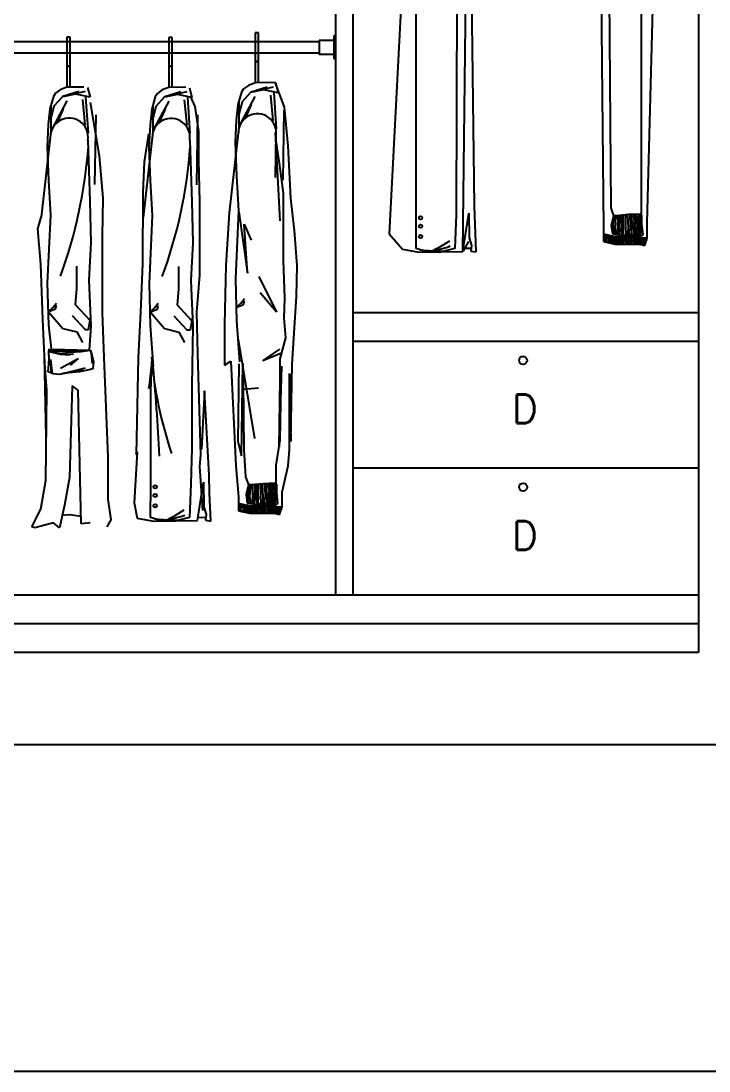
# Model space of a CAD drawing. Header units: millimetres. Extents: x 26866 to 57947, y 17126 to 36221.
# Drawn here: x 35151 to 36344, y 26083 to 27905 of the extents above; entities that cross this region are included whole.
import ezdxf

# ---------------------------------------------------------------- set-up
doc = ezdxf.new("R2010")
doc.units = ezdxf.units.MM
doc.layers.add('www.cad-blocks.net', color=7, linetype='Continuous')
doc.styles.add('ROMANS', font='romans.shx')

# ---------------------------------------------------------------- blocks, each defined once
blk = doc.blocks.new('cupboard009')
for p, q in [((10270.7, 4385.1), (10270.7, 1745.1)), ((9640.7, 3845.1), (9640.7, 1845.1)), ((9670.7, 3845.1), (9670.7, 1845.1)), ((9780.8, 2502.8), (9780.8, 3098.7)), ((9882.1, 2519.8), (9874.1, 3099.1)), ((9851.7, 2934.1), (9849.9, 2504.6)), ((9757.2, 2927.6), (9733.9, 2471.5)), ((9861.7, 2441.1), (9867.6, 2922.7)), ((10115.2, 2931.6), (10118.2, 2516.7)), ((10101.4, 2903.6), (10105.7, 2481.9)), ((10171.4, 2505.8), (10171.4, 2905)), ((10181.5, 2490.5), (10192.4, 2903.6)), ((9174.7, 2812.9), (9174.7, 2762.9)), ((9180.7, 2812.9), (9174.7, 2812.9)), ((9180.7, 2762.9), (9180.7, 2812.9)), ((9351.5, 2812.5), (9351.5, 2762.5)), ((9357.5, 2812.5), (9351.5, 2812.5)), ((9357.5, 2762.5), (9357.5, 2812.5)), ((9501.1, 2820.5), (9501.1, 2770.5)), ((9507.1, 2820.5), (9501.1, 2820.5)), ((9507.1, 2770.5), (9507.1, 2820.5)), ((9612.7, 2807.1), (9612.7, 2783.1)), ((9637.7, 2807.1), (9612.7, 2807.1)), ((9612.7, 2807.1), (9612.7, 2783.1)), ((9637.7, 2807.1), (9612.7, 2807.1)), ((9640.7, 2815.1), (9637.7, 2815.1)), ((9637.7, 2815.1), (9637.7, 2775.1)), ((9640.7, 2815.1), (9637.7, 2815.1)), ((9637.7, 2815.1), (9637.7, 2775.1)), ((9612.7, 2805.1), (7988.7, 2805.1)), ((9612.7, 2785.1), (7988.7, 2785.1)), ((9501.1, 2770.5), (9501.1, 2733.6)), ((9507.1, 2770.5), (9501.1, 2770.5)), ((9501.1, 2770.5), (9507.1, 2770.5)), ((9507.1, 2734.1), (9507.1, 2770.5)), ((9637.7, 2783.1), (9612.7, 2783.1)), ((9637.7, 2783.1), (9612.7, 2783.1)), ((9640.7, 2775.1), (9637.7, 2775.1)), ((9640.7, 2775.1), (9637.7, 2775.1)), ((9174.7, 2762.9), (9174.7, 2726)), ((9180.7, 2762.9), (9174.7, 2762.9)), ((9174.7, 2762.9), (9180.7, 2762.9)), ((9180.7, 2726.5), (9180.7, 2762.9)), ((9351.5, 2762.5), (9351.5, 2725.5)), ((9357.5, 2762.5), (9351.5, 2762.5)), ((9351.5, 2762.5), (9357.5, 2762.5)), ((9357.5, 2726), (9357.5, 2762.5)), ((9501.1, 2733.6), (9489.7, 2729.3)), ((9536.5, 2734.1), (9501.1, 2733.6)), ((9536.6, 2734.1), (9541.3, 2716.4)), ((9155.1, 2715.8), (9151.3, 2710)), ((9163.3, 2721.7), (9155.1, 2715.8)), ((9174.7, 2726), (9163.3, 2721.7)), ((9166.7, 2710), (9206.9, 2719)), ((9168, 2710.4), (9195.7, 2719)), ((9204.3, 2726.4), (9174.7, 2726)), ((9210.5, 2725.8), (9215, 2708.8)), ((9340.1, 2721.3), (9331.9, 2715.3)), ((9351.5, 2725.5), (9340.1, 2721.3)), ((9343.5, 2709.6), (9383.7, 2718.6)), ((9344.8, 2709.9), (9372.4, 2718.6)), ((9381.1, 2726), (9351.5, 2725.5)), ((9387.2, 2725.3), (9391.7, 2708.3)), ((9477.6, 2717.6), (9471.5, 2696)), ((9481.4, 2723.4), (9477.6, 2717.6)), ((9493.4, 2717.1), (9478.7, 2701)), ((9489.7, 2729.3), (9481.4, 2723.4)), ((9493.1, 2717.6), (9533.3, 2726.6)), ((9516, 2721.4), (9493.4, 2717.1)), ((9494.4, 2718), (9522, 2726.6)), ((9541.3, 2716.4), (9516, 2721.4)), ((9538.4, 2654), (9534.2, 2716.7)), ((9552.4, 2691.5), (9536.8, 2733.3)), ((9151.3, 2710), (9145.2, 2688.4)), ((9150.7, 2656.4), (9175.2, 2702.2)), ((9167, 2709.5), (9152.3, 2693.4)), ((9189.6, 2713.8), (9167, 2709.5)), ((9215, 2708.8), (9189.6, 2713.8)), ((9206.6, 2660.8), (9202.2, 2704.7)), ((9212.1, 2646.5), (9207.9, 2709.1)), ((9215.1, 2699.6), (9230.5, 2607.1)), ((9328, 2709.5), (9321.9, 2687.9)), ((9327.5, 2655.9), (9352, 2701.7)), ((9331.9, 2715.3), (9328, 2709.5)), ((9343.8, 2709), (9329.1, 2692.9)), ((9366.4, 2713.3), (9343.8, 2709)), ((9391.7, 2708.3), (9366.4, 2713.3)), ((9383.3, 2660.3), (9379, 2704.2)), ((9388.8, 2646), (9384.6, 2708.6)), ((9397.5, 2692.9), (9390.4, 2708.3)), ((9478.7, 2701), (9472.7, 2677.1)), ((9473.1, 2700), (9473.1, 2656.6)), ((9477.1, 2664), (9501.6, 2709.8)), ((9532.9, 2668.4), (9528.5, 2712.3)), ((9145.2, 2688.4), (9142.3, 2661.1)), ((9152.3, 2693.4), (9146.4, 2669.5)), ((9146.8, 2692.4), (9146.8, 2649)), ((9168.3, 2688.4), (9158.3, 2665.8)), ((9321.9, 2687.9), (9319, 2660.7)), ((9329.1, 2692.9), (9323.1, 2669)), ((9323.6, 2691.9), (9323.6, 2648.6)), ((9345.1, 2687.9), (9335, 2665.3)), ((9403.7, 2649.1), (9397.5, 2692.9)), ((9471.5, 2696), (9468.6, 2668.7)), ((9494.6, 2696), (9484.6, 2673.4)), ((9551.1, 2686), (9549.3, 2564.9)), ((9558.9, 2624.4), (9552.4, 2691.5)), ((9142.3, 2661.1), (9140.5, 2622.4)), ((9224.8, 2678.4), (9222.9, 2557.3)), ((9319, 2660.7), (9317.2, 2622)), ((9401.5, 2677.9), (9399.7, 2556.9)), ((9468.6, 2668.7), (9466.8, 2630)), ((9146.8, 2649), (9130, 2500.3)), ((9323.6, 2648.6), (9306.8, 2499.8)), ((9316.3, 2645.4), (9308.9, 2596.5)), ((9403.7, 2599.5), (9403.7, 2649.1)), ((9473.1, 2656.6), (9456.4, 2507.9)), ((9536.1, 2647.7), (9543.9, 2494.1)), ((9537.2, 2647.7), (9536.1, 2569.2)), ((9211.1, 2634.4), (9214.5, 2527.5)), ((9387.9, 2633.9), (9391.3, 2527)), ((9466.8, 2630), (9468.9, 2572)), ((9543.8, 2594), (9537.3, 2637.3)), ((9563.3, 2533.4), (9558.9, 2624.4)), ((9140.5, 2622.4), (9142.6, 2564.4)), ((9230.5, 2607.1), (9237.4, 2533.5)), ((9317.2, 2622), (9319.3, 2563.9)), ((9308.9, 2596.5), (9306.7, 2543.5)), ((9405.5, 2527), (9403.7, 2599.5)), ((9550.3, 2542.1), (9543.8, 2594)), ((9468.9, 2572), (9472.5, 2511.4)), ((9142.6, 2564.4), (9146.2, 2503.8)), ((9319.3, 2563.9), (9322.9, 2503.3)), ((9237.4, 2533.5), (9235.7, 2468.4)), ((9306.7, 2543.5), (9305.7, 2420.4)), ((9550.3, 2490.1), (9550.3, 2542.1)), ((9569.8, 2477.2), (9563.3, 2533.4)), ((9214.5, 2527.5), (9216.3, 2456.7)), ((9391.3, 2527), (9393.1, 2456.2)), ((9405.5, 2468.6), (9405.5, 2527)), ((9882.8, 2488.3), (9882.1, 2519.8)), ((10118.2, 2516.7), (10123.1, 2502.9)), ((9124.2, 2480.4), (9130, 2500.3)), ((9146.2, 2503.8), (9140.8, 2386.2)), ((9322.9, 2503.3), (9317.6, 2385.7)), ((9456.4, 2507.9), (9450.6, 2416.6)), ((9472.5, 2511.4), (9467.1, 2393.8)), ((9473.2, 2509.8), (9487.8, 2403.2)), ((9780.5, 2446.2), (9780.8, 2502.8)), ((9849.9, 2504.6), (9847.5, 2446.2)), ((9861.7, 2441.1), (9872.3, 2506.9)), ((9872.1, 2507.7), (9872.8, 2464.9)), ((10123.1, 2502.9), (10119.2, 2486.2)), ((10122.8, 2496.7), (10122.1, 2488.4)), ((10125.8, 2503.4), (10122.8, 2496.7)), ((10128, 2502.9), (10123.1, 2503.9)), ((10128, 2503.4), (10125.6, 2495.2)), ((10148.7, 2504.9), (10128, 2502.9)), ((10129.7, 2503.4), (10129.7, 2494.5)), ((10133.7, 2503), (10133.7, 2483.2)), ((10136.5, 2502.8), (10137.3, 2485.2)), ((10140, 2503.7), (10139.7, 2488)), ((10144.1, 2503.9), (10144.1, 2480.2)), ((10147.1, 2504.7), (10148.2, 2481.3)), ((10169.4, 2505.8), (10148.7, 2504.9)), ((10151.3, 2504.1), (10152.1, 2486.5)), ((10153.7, 2505.2), (10154.8, 2492.6)), ((10156.9, 2505.2), (10158.9, 2493.6)), ((10159.8, 2505.2), (10161.5, 2499.3)), ((10161.5, 2499.3), (10161.1, 2491.7)), ((10163.2, 2505.2), (10164.6, 2487.1)), ((10166.7, 2504.1), (10167.6, 2489.7)), ((10172.4, 2503.9), (10169.4, 2505.8)), ((10169.6, 2505.4), (10170, 2488.4)), ((10172.4, 2489.1), (10172.4, 2503.9)), ((9129.4, 2418.7), (9124.2, 2480.4)), ((9482.2, 2488.4), (9494.5, 2460.4)), ((9487.8, 2403.2), (9482.2, 2488.4)), ((9550.3, 2425.2), (9550.3, 2490.1)), ((9884.8, 2440.1), (9882.8, 2488.3)), ((10105.7, 2481.9), (10105.7, 2458.1)), ((10119.2, 2486.2), (10121.1, 2471.4)), ((10122.1, 2488.4), (10122.8, 2480.2)), ((10122.8, 2480.2), (10123.6, 2477.6)), ((10125.8, 2489.1), (10125.2, 2482.6)), ((10125.2, 2482.6), (10127.1, 2473.2)), ((10125.6, 2495.2), (10125.8, 2489.1)), ((10129.7, 2494.5), (10130, 2486.5)), ((10130, 2486.5), (10130, 2478.6)), ((10130, 2478.6), (10130, 2474.3)), ((10133.7, 2483.2), (10133.7, 2477.8)), ((10137.3, 2485.2), (10137.1, 2479.3)), ((10137.1, 2479.3), (10137.1, 2474.5)), ((10139.7, 2488), (10140, 2479.5)), ((10140, 2479.5), (10139.7, 2471.7)), ((10144.1, 2480.2), (10144.7, 2474.5)), ((10148.2, 2481.3), (10147.6, 2473.2)), ((10152.4, 2481.5), (10149.8, 2475.8)), ((10152.1, 2486.5), (10152.4, 2481.5)), ((10155, 2481.9), (10154.5, 2475.8)), ((10154.8, 2492.6), (10155, 2481.9)), ((10158.9, 2493.6), (10158, 2486.5)), ((10158, 2486.5), (10158.2, 2481.7)), ((10158.2, 2481.7), (10158.2, 2474.1)), ((10161.1, 2491.7), (10160.6, 2482.6)), ((10160.6, 2482.6), (10160.6, 2477.1)), ((10164.1, 2481.5), (10163.2, 2473.4)), ((10164.6, 2487.1), (10164.1, 2481.5)), ((10167.8, 2482.6), (10166.3, 2471.5)), ((10167.6, 2489.7), (10167.8, 2482.6)), ((10170.2, 2483.9), (10169.8, 2474.7)), ((10170, 2488.4), (10170.2, 2483.9)), ((10174.3, 2470.4), (10172.4, 2489.1)), ((10181.5, 2464.6), (10181.5, 2490.5)), ((9235.7, 2468.4), (9235.7, 2334.8)), ((9405.5, 2399.6), (9405.5, 2468.6)), ((9574.1, 2416.6), (9569.8, 2477.2)), ((9733.9, 2471.5), (9757.2, 2445)), ((9872.8, 2464.9), (9876.8, 2451.5)), ((10105.4, 2471.4), (10123.1, 2467.4)), ((10106.8, 2470.8), (10107.1, 2462.2)), ((10107.1, 2462.2), (10107.1, 2458.8)), ((10110.1, 2467.1), (10110.1, 2469.8)), ((10110.9, 2463.8), (10110.1, 2467.1)), ((10110.1, 2457.2), (10110.3, 2461.1)), ((10110.3, 2461.1), (10110.9, 2463.8)), ((10111.4, 2470), (10111.8, 2466.6)), ((10111.8, 2466.6), (10111.5, 2463.7)), ((10113.3, 2469.4), (10113.7, 2463.8)), ((10113.7, 2463.8), (10113.8, 2460.9)), ((10113.8, 2460.9), (10113.9, 2459)), ((10115.2, 2468.8), (10114.7, 2463.3)), ((10114.7, 2463.3), (10114.7, 2461.3)), ((10114.7, 2461.3), (10115, 2457.8)), ((10116.6, 2461.4), (10116, 2458.6)), ((10116.6, 2469.6), (10116.9, 2465.7)), ((10116.9, 2465.7), (10116.6, 2461.4)), ((10118.4, 2462.5), (10117.8, 2459.7)), ((10118.4, 2468.2), (10118.5, 2465.7)), ((10119.9, 2468.4), (10120.2, 2458.8)), ((10121.1, 2471.4), (10135.9, 2469.4)), ((10121.3, 2468.1), (10121.2, 2464.3)), ((10121.2, 2464.3), (10122, 2459.4)), ((10122.3, 2467.5), (10123.5, 2459.9)), ((10123.1, 2467.4), (10136.9, 2466.5)), ((10123.6, 2477.6), (10123.4, 2470.8)), ((10124, 2467.5), (10124.9, 2462.8)), ((10124.9, 2462.8), (10124.6, 2458)), ((10125.9, 2461.6), (10125.8, 2457.7)), ((10127.1, 2473.2), (10126.5, 2469.3)), ((10126.9, 2467.1), (10127.2, 2459.7)), ((10128.3, 2467), (10129.1, 2463.4)), ((10129.1, 2463.4), (10128.8, 2458.8)), ((10129.7, 2466.6), (10130.1, 2465.6)), ((10130, 2474.3), (10130.6, 2469.7)), ((10130.1, 2465.6), (10130.7, 2461.1)), ((10130.7, 2461.1), (10130.1, 2458)), ((10131.5, 2466.7), (10132.1, 2463.3)), ((10132.1, 2460.2), (10132, 2457.7)), ((10132.1, 2463.3), (10132.1, 2460.2)), ((10133.7, 2477.8), (10132.6, 2470.8)), ((10132.6, 2470.8), (10133.2, 2470)), ((10133.4, 2467), (10133.4, 2464.6)), ((10133.4, 2464.6), (10134, 2459.4)), ((10134.9, 2466.6), (10135.3, 2462.3)), ((10135.3, 2462.3), (10135, 2459.4)), ((10135.9, 2469.4), (10155.6, 2468.4)), ((10136.3, 2466.5), (10136.7, 2464.2)), ((10136.7, 2464.2), (10136.7, 2461.6)), ((10136.7, 2461.6), (10137.2, 2457.5)), ((10137.1, 2474.5), (10136.9, 2471.3)), ((10136.9, 2471.3), (10138, 2470.8)), ((10136.9, 2466.5), (10154.6, 2465.5)), ((10137.3, 2466.3), (10138.6, 2463.3)), ((10138.6, 2463.3), (10138.7, 2459.1)), ((10139.7, 2471.7), (10141, 2469.1)), ((10140, 2466.2), (10140.3, 2464.1)), ((10140.3, 2464.1), (10140.9, 2460)), ((10142.3, 2466.1), (10142.2, 2464.2)), ((10142.2, 2464.2), (10142.4, 2461.8)), ((10142.4, 2461.8), (10142.4, 2459)), ((10144.3, 2470.8), (10143.9, 2467.8)), ((10143.9, 2465.7), (10144.2, 2462.9)), ((10144.2, 2462.9), (10144.8, 2460)), ((10144.7, 2474.5), (10144.3, 2470.8)), ((10145.9, 2465.7), (10146.2, 2463.5)), ((10146.5, 2460.9), (10146, 2458)), ((10146.2, 2463.5), (10146.5, 2460.9)), ((10147.6, 2473.2), (10147.4, 2469.3)), ((10147.9, 2461.6), (10147.5, 2459.1)), ((10147.6, 2465.5), (10147.9, 2461.6)), ((10149.2, 2465.5), (10149.9, 2463.2)), ((10149.8, 2475.8), (10150.8, 2471)), ((10150.8, 2471), (10150.8, 2469.1)), ((10151.1, 2465.6), (10151.6, 2462)), ((10151.6, 2462), (10151.2, 2458.1)), ((10152.7, 2466.1), (10152.9, 2463.9)), ((10152.9, 2463.9), (10153.6, 2459.9)), ((10154.5, 2469.1), (10154.3, 2468)), ((10154.5, 2475.8), (10154.5, 2469.1)), ((10154.6, 2465.5), (10167.4, 2465.5)), ((10155, 2466), (10154.8, 2464.1)), ((10155.1, 2461.7), (10155.1, 2458.9)), ((10155.6, 2468.4), (10169.4, 2467.4)), ((10156.6, 2465.6), (10156.9, 2462.8)), ((10156.9, 2462.8), (10157.5, 2459.9)), ((10157.6, 2469.3), (10157.4, 2468.4)), ((10158.2, 2474.1), (10157.6, 2469.3)), ((10158.5, 2465.6), (10158.9, 2463.4)), ((10159.1, 2460.8), (10158.6, 2457.8)), ((10158.9, 2463.4), (10159.1, 2460.8)), ((10160.5, 2461.5), (10160.2, 2459)), ((10160.3, 2465.3), (10160.5, 2461.5)), ((10160.6, 2472.1), (10160.4, 2468.9)), ((10160.6, 2477.1), (10160.6, 2472.1)), ((10162.6, 2463.1), (10162.3, 2459.9)), ((10163, 2468.6), (10162.8, 2467.6)), ((10163.2, 2473.4), (10163, 2468.6)), ((10163.7, 2465.5), (10164.2, 2461.9)), ((10164.2, 2461.9), (10163.8, 2458)), ((10165.1, 2465.9), (10165.3, 2463.7)), ((10166.3, 2471.5), (10166.5, 2469.5)), ((10166.5, 2469.5), (10166.7, 2468)), ((10167.4, 2465.8), (10167.3, 2463.8)), ((10167.3, 2463.8), (10167.5, 2461.4)), ((10167.4, 2465.5), (10181.2, 2464.7)), ((10167.5, 2461.4), (10167.5, 2458.6)), ((10169, 2465.4), (10169.3, 2462.6)), ((10169.8, 2474.7), (10169.3, 2468.2)), ((10169.3, 2468.2), (10169.8, 2468.4)), ((10169.3, 2462.6), (10169.9, 2459.7)), ((10169.4, 2467.4), (10174.3, 2470.4)), ((10170.9, 2465.4), (10171.3, 2463.2)), ((10171.6, 2460.5), (10171.1, 2457.6)), ((10171.3, 2463.2), (10171.6, 2460.5)), ((10173, 2461.3), (10172.6, 2458.8)), ((10172.7, 2465.1), (10173, 2461.3)), ((10174.2, 2465.1), (10175, 2462.8)), ((10175, 2462.8), (10174.8, 2459.7)), ((10176.7, 2461.7), (10176.3, 2457.8)), ((10177.2, 2451.6), (10181.5, 2464.6)), ((10178.4, 2461.4), (10178, 2458.9)), ((10178.1, 2465.2), (10178.4, 2461.4)), ((10179.6, 2465.2), (10180.4, 2462.9)), ((10180.4, 2462.9), (10180.1, 2459.8)), ((9216.3, 2456.7), (9212.8, 2391.2)), ((9393.1, 2456.2), (9389.5, 2390.7)), ((9757.2, 2445), (9785.5, 2439.7)), ((9791.5, 2442.6), (9780.5, 2446.2)), ((9786.9, 2443.7), (9808.4, 2442.1)), ((9826.9, 2440.9), (9791.5, 2442.6)), ((9808.4, 2442.1), (9814.8, 2445.8)), ((9810.5, 2442.1), (9835.2, 2448.5)), ((9814.8, 2445.8), (9822.8, 2449.6)), ((9822.8, 2449.6), (9838.9, 2459.7)), ((9847.5, 2446.2), (9826.9, 2440.9)), ((9835.2, 2448.5), (9839.5, 2450.6)), ((9871.2, 2458.6), (9861.7, 2441.1)), ((9862.7, 2446.5), (9876.8, 2446.7)), ((9876.8, 2451.5), (9875.4, 2441.4)), ((10105.7, 2458.1), (10125.2, 2453.8)), ((10107.1, 2458.8), (10107.2, 2457.8)), ((10112.2, 2459.4), (10111.7, 2456.8)), ((10113.9, 2459), (10114.1, 2456.2)), ((10114.1, 2456.2), (10114.1, 2455.5)), ((10115, 2457.8), (10114.7, 2456.3)), ((10116, 2458.6), (10117.1, 2455.8)), ((10117.8, 2459.7), (10118.1, 2457.8)), ((10118.1, 2457.8), (10118.3, 2455.2)), ((10120.2, 2458.8), (10120.3, 2455.3)), ((10120.3, 2455.3), (10120.3, 2454.8)), ((10122, 2459.4), (10122.1, 2456.6)), ((10122.1, 2456.6), (10122.2, 2454.5)), ((10123.5, 2459.9), (10123.7, 2456.6)), ((10123.7, 2456.6), (10123.6, 2454.8)), ((10124.6, 2458), (10125, 2453.4)), ((10125.2, 2453.8), (10151.2, 2453.8)), ((10125.8, 2457.7), (10126, 2453.9)), ((10127.2, 2459.7), (10127.3, 2454.7)), ((10127.3, 2454.7), (10127.3, 2452.6)), ((10128.8, 2458.8), (10128.8, 2455.7)), ((10128.8, 2455.7), (10128.8, 2453.6)), ((10130.1, 2458), (10130.5, 2453.9)), ((10130.5, 2453.9), (10130.5, 2453.5)), ((10132, 2457.7), (10132.1, 2454.7)), ((10132.1, 2454.7), (10132.4, 2453.5)), ((10133.8, 2457.2), (10133.5, 2454.3)), ((10133.5, 2454.3), (10134.3, 2453.9)), ((10134, 2459.4), (10133.8, 2457.2)), ((10135, 2459.4), (10135.2, 2457.2)), ((10135.2, 2457.2), (10135.3, 2454.8)), ((10135.3, 2454.8), (10135.8, 2453.5)), ((10137.2, 2457.5), (10137.3, 2455.2)), ((10137.3, 2455.2), (10137.3, 2453.3)), ((10138.7, 2459.1), (10139.2, 2456.6)), ((10139.2, 2456.6), (10139.2, 2453.8)), ((10140.9, 2460), (10140.3, 2456.6)), ((10140.3, 2456.6), (10140.5, 2453.4)), ((10142.4, 2459), (10141.8, 2457.5)), ((10141.9, 2454.5), (10141.8, 2453.5)), ((10144.5, 2454.9), (10143.9, 2453.8)), ((10144.8, 2460), (10144.3, 2456.7)), ((10144.3, 2456.7), (10144.5, 2454.9)), ((10146, 2458), (10146.4, 2454.5)), ((10146.4, 2454.5), (10146.6, 2453.6)), ((10147.5, 2459.1), (10147.9, 2456.4)), ((10147.9, 2456.4), (10148.3, 2453.5)), ((10149.7, 2460), (10149.2, 2457.7)), ((10149.2, 2457.7), (10149.4, 2454.2)), ((10149.4, 2454.2), (10149.5, 2453.5)), ((10151.2, 2458.1), (10150.8, 2454.8)), ((10150.8, 2454.8), (10151.7, 2453.4)), ((10151.2, 2453.8), (10168.5, 2453.8)), ((10153.6, 2459.9), (10152.9, 2456.5)), ((10152.9, 2456.5), (10153.2, 2453.3)), ((10155.1, 2458.9), (10154.4, 2457.3)), ((10154.6, 2454.4), (10154.4, 2453.4)), ((10157.1, 2454.8), (10156.6, 2453.7)), ((10157.5, 2459.9), (10157, 2456.6)), ((10157, 2456.6), (10157.1, 2454.8)), ((10158.6, 2457.8), (10159, 2454.4)), ((10159, 2454.4), (10159.3, 2453.5)), ((10160.2, 2459), (10160.5, 2456.3)), ((10160.5, 2456.3), (10160.9, 2453.4)), ((10162.3, 2459.9), (10161.8, 2457.6)), ((10161.8, 2457.6), (10162.1, 2454)), ((10162.1, 2454), (10162.2, 2453.4)), ((10163.8, 2458), (10163.5, 2454.7)), ((10163.5, 2454.7), (10164.4, 2453.3)), ((10166, 2459.7), (10165.3, 2456.2)), ((10165.3, 2456.2), (10165.6, 2453.1)), ((10167.5, 2458.6), (10166.9, 2457.1)), ((10166.9, 2457.1), (10167, 2454.2)), ((10167, 2454.2), (10166.9, 2453.2)), ((10168.5, 2453.8), (10177.2, 2451.6)), ((10169.5, 2454.6), (10169, 2453.4)), ((10169.9, 2459.7), (10169.4, 2456.4)), ((10169.4, 2456.4), (10169.5, 2454.6)), ((10171.1, 2457.6), (10171.5, 2454.2)), ((10171.5, 2454.2), (10171.7, 2453.3)), ((10173, 2456.1), (10173.4, 2452.5)), ((10174.8, 2459.7), (10174.2, 2457.4)), ((10174.2, 2457.4), (10174.5, 2453.8)), ((10174.5, 2453.8), (10174.8, 2452.2)), ((10176.3, 2457.8), (10175.9, 2454.4)), ((10175.9, 2454.4), (10177.8, 2451.4)), ((10178, 2458.9), (10178.4, 2456.2)), ((10178.4, 2456.2), (10178.5, 2455.4)), ((9552.7, 2359.3), (9550.3, 2425.2)), ((9785.5, 2439.7), (9861.7, 2441.1)), ((9875.4, 2441.4), (9884.8, 2440.1)), ((9132.8, 2322.8), (9129.4, 2418.7)), ((9191.9, 2376.8), (9191.9, 2415.5)), ((9305.7, 2420.4), (9302.5, 2335.5)), ((9368.7, 2376.3), (9368.7, 2415)), ((9450.6, 2416.6), (9448.4, 2314.8)), ((9572.9, 2362.7), (9574.1, 2416.6)), ((9212.8, 2391.2), (9216.3, 2311.6)), ((9389.5, 2390.7), (9393.1, 2311.1)), ((9400.2, 2335.9), (9405.5, 2399.6)), ((9467.1, 2393.8), (9468.9, 2320.7)), ((9508, 2397.5), (9538.4, 2335.8)), ((9140.8, 2386.2), (9142.6, 2313.1)), ((9189.9, 2348.3), (9191.9, 2376.8)), ((9317.6, 2385.7), (9319.3, 2312.7)), ((9366.6, 2347.9), (9368.7, 2376.3)), ((9538.4, 2335.8), (9510.3, 2369.4)), ((9150.2, 2343.6), (9156.5, 2351.5)), ((9327, 2343.2), (9333.3, 2351)), ((9469.5, 2345), (9476.6, 2351.2)), ((9476.6, 2351.2), (9482.9, 2359.1)), ((9481.3, 2348.9), (9482.9, 2355.1)), ((9551.7, 2325.8), (9552.7, 2359.3)), ((9565.4, 2245.6), (9572.9, 2362.7)), ((9143.1, 2336.1), (9167.5, 2307.6)), ((9143.2, 2337.4), (9150.2, 2343.6)), ((9143.2, 2336.6), (9154.9, 2341.3)), ((9154.9, 2341.3), (9156.5, 2347.6)), ((9214.3, 2321.9), (9189.9, 2348.3)), ((9235.7, 2334.8), (9239.1, 2256.9)), ((9302.5, 2335.5), (9298.6, 2256.8)), ((9319.8, 2335.6), (9344.2, 2307.2)), ((9319.9, 2336.9), (9327, 2343.2)), ((9319.9, 2336.1), (9331.7, 2340.8)), ((9331.7, 2340.8), (9333.3, 2347.1)), ((9391.1, 2321.4), (9366.6, 2347.9)), ((9401.9, 2263.3), (9400.2, 2335.9)), ((9469.5, 2344.2), (9481.3, 2348.9)), ((9670.7, 2335.1), (10270.7, 2335.1)), ((9136.2, 2259.5), (9132.8, 2322.8)), ((9183.8, 2330), (9206.2, 2305.6)), ((9212.3, 2305.6), (9216.3, 2328)), ((9360.5, 2329.5), (9382.9, 2305.1)), ((9389, 2305.1), (9393.1, 2327.5)), ((9448.4, 2314.8), (9448.4, 2243.4)), ((9468.9, 2320.7), (9474.3, 2249.5)), ((9554.7, 2291.4), (9551.7, 2325.8)), ((9142.6, 2313.1), (9147.7, 2271.9)), ((9167.5, 2307.6), (9191.9, 2301.5)), ((9191.9, 2301.5), (9202.1, 2283.2)), ((9206.2, 2305.6), (9212.3, 2305.6)), ((9216.3, 2311.6), (9213.2, 2269.9)), ((9319.3, 2312.7), (9324.7, 2241.4)), ((9344.2, 2307.2), (9368.7, 2301.1)), ((9368.7, 2301.1), (9378.8, 2282.8)), ((9382.9, 2305.1), (9389, 2305.1)), ((9393.1, 2311.1), (9391.3, 2208.5)), ((9472.1, 2288.2), (9500.2, 2116.5)), ((9544.8, 2254.9), (9554.7, 2291.4)), ((9670.7, 2285.1), (10270.7, 2285.1)), ((9143.2, 2265.4), (9144.1, 2271.9)), ((9143.2, 2270), (9178.4, 2266.3)), ((9144.1, 2256.1), (9143.2, 2265.4)), ((9143.7, 2267.7), (9162.6, 2264)), ((9143.8, 2267.2), (9163.1, 2262.5)), ((9144.7, 2270.8), (9178.1, 2268.9)), ((9150.9, 2271.3), (9212, 2270)), ((9162.6, 2264), (9186, 2262.9)), ((9163.1, 2262.5), (9180.5, 2261.6)), ((9178.1, 2268.9), (9210.7, 2269.2)), ((9178.4, 2266.3), (9199.7, 2267.2)), ((9199.7, 2267.2), (9215.4, 2270)), ((9215.4, 2270), (9218.2, 2261.7)), ((9216.5, 2269), (9218.9, 2246.7)), ((9218.2, 2261.7), (9221, 2249.7)), ((9407.2, 2088), (9401.9, 2263.3)), ((9514.8, 2251.2), (9544, 2271.4)), ((9547.3, 2264.6), (9514.8, 2251.2)), ((9138.8, 2119.5), (9136.2, 2259.5)), ((9136.2, 2253.5), (9138.8, 2119.5)), ((9139.7, 2200.4), (9136.2, 2253.5)), ((9142.2, 2232.1), (9143.2, 2246)), ((9143.2, 2246), (9144.1, 2256.1)), ((9146.3, 2253.8), (9149, 2228.2)), ((9148, 2230.3), (9146.3, 2253.8)), ((9163.5, 2238.4), (9194.3, 2255.1)), ((9194.3, 2255.1), (9180.2, 2243.6)), ((9221, 2249.7), (9220, 2237.6)), ((9239.1, 2256.9), (9245.9, 2084.8)), ((9298.6, 2256.8), (9295, 2088.6)), ((9322.2, 2250), (9316.9, 2203.2)), ((9320.5, 2198.7), (9322.2, 2250)), ((9448.4, 2243.4), (9459.3, 2250.9)), ((9459.3, 2250.9), (9467.9, 2069)), ((9472.9, 2246.1), (9471.4, 2111.2)), ((9477.8, 2086.4), (9479.8, 2246.8)), ((9479.8, 2246.8), (9480.8, 2216.2)), ((9546.8, 2241.8), (9542.9, 2101.1)), ((9544.8, 2219.5), (9544.8, 2254.9)), ((9544.8, 2113.7), (9546.8, 2241.8)), ((9563.3, 2111.3), (9565.4, 2245.6)), ((9151.5, 2228.4), (9142.2, 2232.1)), ((9160.8, 2227.4), (9151.5, 2228.4)), ((9178.4, 2230.2), (9160.8, 2227.4)), ((9162.9, 2228.3), (9207.1, 2239.2)), ((9167.6, 2229.8), (9203.1, 2235.6)), ((9196.9, 2232.1), (9178.4, 2230.2)), ((9213.6, 2235.8), (9196.9, 2232.1)), ((9220, 2237.6), (9213.6, 2235.8)), ((9316.9, 2203.2), (9324.7, 2241.4)), ((9561.1, 2229.2), (9563.3, 2111.3)), ((9561.1, 2097.1), (9561.1, 2229.2)), ((9184.2, 2208.1), (9179.1, 2048.8)), ((9194.5, 2200.4), (9184.2, 2208.1)), ((9391.3, 2208.5), (9391.3, 2099.5)), ((9480.8, 2216.2), (9481.8, 2096.9)), ((9542.9, 2101.1), (9544.8, 2219.5)), ((9138, 2043.7), (9139.7, 2200.4)), ((9199.7, 1968.3), (9194.5, 2200.4)), ((9320.5, 2035.8), (9320.5, 2198.7)), ((9413.7, 2199.1), (9408.3, 2097.8)), ((9421.8, 2052.8), (9413.7, 2199.1)), ((9481.1, 2201.8), (9506.9, 2204.6)), ((9391.3, 2099.5), (9389.5, 2037.6)), ((9471.4, 2111.2), (9477.8, 2086.4)), ((9481.8, 2096.9), (9484.7, 2049.7)), ((9537.9, 2070.3), (9544.8, 2113.7)), ((9558.9, 2069), (9561.1, 2097.1)), ((9245.9, 2084.8), (9245.9, 2011.1)), ((9296.8, 2093), (9291.5, 2004.5)), ((9295, 2088.6), (9296.8, 2093)), ((9405.5, 2067.7), (9407.2, 2088)), ((9410.8, 1991.6), (9405.5, 2067.7)), ((9467.9, 2069), (9472.3, 2014.9)), ((9537.9, 2038.8), (9537.9, 2070.3)), ((9548.1, 2023.5), (9558.9, 2069)), ((10270.7, 2065.1), (9670.7, 2065.1)), ((9129.4, 1994), (9138, 2043.7)), ((9179.1, 2048.8), (9170.5, 2000.8)), ((9422.4, 2021.3), (9421.8, 2052.8)), ((9484.7, 2049.7), (9489.7, 2035.9)), ((9320.1, 1979.2), (9320.5, 2035.8)), ((9389.5, 2037.6), (9387.2, 1979.2)), ((9401.3, 1974.1), (9411.9, 2039.9)), ((9411.7, 2040.7), (9412.4, 1997.8)), ((9489.7, 2035.9), (9485.7, 2019.1)), ((9489.3, 2029.7), (9488.7, 2021.4)), ((9492.4, 2036.4), (9489.3, 2029.7)), ((9494.6, 2035.9), (9489.7, 2036.9)), ((9494.6, 2036.4), (9492.2, 2028.2)), ((9492.2, 2028.2), (9492.4, 2022.1)), ((9515.3, 2037.8), (9494.6, 2035.9)), ((9496.3, 2036.4), (9496.3, 2027.5)), ((9496.3, 2027.5), (9496.5, 2019.5)), ((9500.2, 2036), (9500.2, 2016.2)), ((9503, 2035.8), (9503.9, 2018.2)), ((9506.5, 2036.6), (9506.3, 2021)), ((9510.7, 2036.9), (9510.7, 2013.2)), ((9513.7, 2037.7), (9514.8, 2014.2)), ((9536, 2038.8), (9515.3, 2037.8)), ((9517.8, 2037.1), (9518.7, 2019.5)), ((9520.2, 2038.2), (9521.3, 2025.5)), ((9521.3, 2025.5), (9521.5, 2014.9)), ((9523.5, 2038.2), (9525.5, 2026.6)), ((9525.5, 2026.6), (9524.6, 2019.5)), ((9526.3, 2038.2), (9528.1, 2032.3)), ((9527.6, 2024.7), (9527.2, 2015.5)), ((9528.1, 2032.3), (9527.6, 2024.7)), ((9529.8, 2038.2), (9531.1, 2020.1)), ((9533.3, 2037.1), (9534.2, 2022.7)), ((9538.9, 2036.9), (9536, 2038.8)), ((9536.1, 2038.4), (9536.6, 2021.4)), ((9538.9, 2022.1), (9538.9, 2036.9)), ((9548.1, 1997.6), (9548.1, 2023.5)), ((9245.9, 2011.1), (9251.1, 1975.2)), ((9424.4, 1973.1), (9422.4, 2021.3)), ((9472.3, 2014.9), (9472.3, 1991.1)), ((9485.7, 2019.1), (9487.7, 2004.4)), ((9488.7, 2021.4), (9489.3, 2013.2)), ((9489.3, 2013.2), (9490.2, 2010.5)), ((9490.2, 2010.5), (9490, 2003.8)), ((9492.4, 2022.1), (9491.7, 2015.5)), ((9491.7, 2015.5), (9493.7, 2006.2)), ((9493.7, 2006.2), (9493, 2002.3)), ((9496.5, 2019.5), (9496.5, 2011.6)), ((9496.5, 2011.6), (9496.5, 2007.3)), ((9496.5, 2007.3), (9497.2, 2002.7)), ((9500.2, 2010.8), (9499.1, 2003.8)), ((9500.2, 2016.2), (9500.2, 2010.8)), ((9503.7, 2007.5), (9503.5, 2004.2)), ((9503.9, 2018.2), (9503.7, 2012.3)), ((9503.7, 2012.3), (9503.7, 2007.5)), ((9506.3, 2021), (9506.5, 2012.5)), ((9506.5, 2012.5), (9506.3, 2004.7)), ((9506.3, 2004.7), (9507.6, 2002.1)), ((9510.7, 2013.2), (9511.3, 2007.5)), ((9511.3, 2007.5), (9510.9, 2003.8)), ((9514.1, 2006.2), (9513.9, 2002.3)), ((9514.8, 2014.2), (9514.1, 2006.2)), ((9518.9, 2014.5), (9516.3, 2008.8)), ((9516.3, 2008.8), (9517.4, 2004)), ((9518.7, 2019.5), (9518.9, 2014.5)), ((9521.5, 2014.9), (9521.1, 2008.8)), ((9521.1, 2008.8), (9521.1, 2002.1)), ((9524.8, 2007.1), (9524.1, 2002.3)), ((9524.6, 2019.5), (9524.8, 2014.7)), ((9524.8, 2014.7), (9524.8, 2007.1)), ((9527.2, 2005.1), (9527, 2001.9)), ((9527.2, 2015.5), (9527.2, 2010.1)), ((9527.2, 2010.1), (9527.2, 2005.1)), ((9529.8, 2006.4), (9529.6, 2001.6)), ((9530.7, 2014.5), (9529.8, 2006.4)), ((9531.1, 2020.1), (9530.7, 2014.5)), ((9534.4, 2015.5), (9532.9, 2004.5)), ((9534.2, 2022.7), (9534.4, 2015.5)), ((9536.3, 2007.7), (9535.9, 2001.2)), ((9536.8, 2016.9), (9536.3, 2007.7)), ((9536.6, 2021.4), (9536.8, 2016.9)), ((9540.9, 2003.4), (9538.9, 2022.1)), ((9114, 1963.2), (9129.4, 1994)), ((9170.5, 2000.8), (9162, 1961.5)), ((9291.5, 2004.5), (9296.8, 1978)), ((9362.5, 1982.5), (9378.5, 1992.7)), ((9412.4, 1997.8), (9416.4, 1984.4)), ((9471.9, 2004.4), (9489.7, 2000.4)), ((9472.3, 1991.1), (9491.8, 1986.7)), ((9473.4, 2003.8), (9473.6, 1995.1)), ((9473.6, 1995.1), (9473.6, 1991.8)), ((9473.6, 1991.8), (9473.8, 1990.8)), ((9476.7, 2000.1), (9476.7, 2002.8)), ((9477.5, 1996.8), (9476.7, 2000.1)), ((9476.7, 1990.2), (9476.8, 1994.1)), ((9476.8, 1994.1), (9477.5, 1996.8)), ((9478, 2003), (9478.3, 1999.6)), ((9478.3, 1999.6), (9478.1, 1996.7)), ((9478.7, 1992.3), (9478.2, 1989.8)), ((9479.9, 2002.4), (9480.3, 1996.8)), ((9480.3, 1996.8), (9480.4, 1993.9)), ((9480.4, 1993.9), (9480.5, 1992)), ((9480.5, 1992), (9480.6, 1989.2)), ((9480.6, 1989.2), (9480.6, 1988.5)), ((9481.8, 2001.7), (9481.3, 1996.3)), ((9481.3, 1996.3), (9481.3, 1994.3)), ((9481.3, 1994.3), (9481.5, 1990.8)), ((9481.5, 1990.8), (9481.3, 1989.3)), ((9483.2, 1994.4), (9482.5, 1991.6)), ((9482.5, 1991.6), (9483.7, 1988.8)), ((9483.2, 2002.6), (9483.4, 1998.7)), ((9483.4, 1998.7), (9483.2, 1994.4)), ((9485, 1995.5), (9484.3, 1992.7)), ((9484.3, 1992.7), (9484.7, 1990.8)), ((9484.7, 1990.8), (9484.8, 1988.2)), ((9485, 2001.2), (9485.1, 1998.7)), ((9486.5, 2001.4), (9486.7, 1991.8)), ((9486.7, 1991.8), (9486.9, 1988.3)), ((9486.9, 1988.3), (9486.9, 1987.8)), ((9487.7, 2004.4), (9502.5, 2002.4)), ((9487.9, 2001.1), (9487.8, 1997.3)), ((9487.8, 1997.3), (9488.5, 1992.3)), ((9488.5, 1992.3), (9488.6, 1989.6)), ((9488.6, 1989.6), (9488.8, 1987.5)), ((9488.9, 2000.5), (9490, 1992.9)), ((9489.7, 2000.4), (9503.5, 1999.4)), ((9490, 1992.9), (9490.3, 1989.6)), ((9490.3, 1989.6), (9490.2, 1987.8)), ((9490.5, 2000.5), (9491.4, 1995.8)), ((9491.4, 1995.8), (9491.2, 1990.9)), ((9491.2, 1990.9), (9491.6, 1986.4)), ((9491.8, 1986.7), (9517.8, 1986.7)), ((9492.5, 1994.6), (9492.3, 1990.7)), ((9492.3, 1990.7), (9492.6, 1986.9)), ((9493.5, 2000.1), (9493.7, 1992.7)), ((9493.7, 1992.7), (9493.9, 1987.6)), ((9493.9, 1987.6), (9493.9, 1985.6)), ((9494.9, 2000), (9495.6, 1996.4)), ((9495.6, 1996.4), (9495.4, 1991.8)), ((9495.4, 1991.8), (9495.4, 1988.7)), ((9495.4, 1988.7), (9495.4, 1986.6)), ((9496.3, 1999.6), (9496.7, 1998.6)), ((9496.7, 1998.6), (9497.3, 1994.1)), ((9497.3, 1994.1), (9496.7, 1990.9)), ((9496.7, 1990.9), (9497, 1986.9)), ((9497, 1986.9), (9497, 1986.5)), ((9498.1, 1999.7), (9498.7, 1996.3)), ((9498.7, 1993.2), (9498.6, 1990.7)), ((9498.6, 1990.7), (9498.7, 1987.6)), ((9498.7, 1996.3), (9498.7, 1993.2)), ((9498.7, 1987.6), (9498.9, 1986.5)), ((9499.1, 2003.8), (9499.8, 2002.9)), ((9500, 2000), (9500, 1997.6)), ((9500, 1997.6), (9500.6, 1992.3)), ((9500.3, 1990.2), (9500.1, 1987.3)), ((9500.1, 1987.3), (9500.8, 1986.9)), ((9500.6, 1992.3), (9500.3, 1990.2)), ((9501.5, 1999.6), (9501.9, 1995.3)), ((9501.9, 1995.3), (9501.6, 1992.3)), ((9501.6, 1992.3), (9501.7, 1990.2)), ((9501.7, 1990.2), (9501.9, 1987.8)), ((9501.9, 1987.8), (9502.4, 1986.5)), ((9502.5, 2002.4), (9522.2, 2001.4)), ((9502.9, 1999.5), (9503.3, 1997.2)), ((9503.3, 1997.2), (9503.3, 1994.6)), ((9503.3, 1994.6), (9503.8, 1990.4)), ((9503.5, 2004.2), (9504.6, 2003.8)), ((9503.5, 1999.4), (9521.2, 1998.5)), ((9503.8, 1990.4), (9503.9, 1988.2)), ((9503.9, 1999.3), (9505.2, 1996.3)), ((9503.9, 1988.2), (9503.9, 1986.2)), ((9505.2, 1996.3), (9505.3, 1992.1)), ((9505.3, 1992.1), (9505.8, 1989.6)), ((9505.8, 1989.6), (9505.8, 1986.8)), ((9506.6, 1999.2), (9506.8, 1997)), ((9506.8, 1997), (9507.5, 1993)), ((9507.5, 1993), (9506.8, 1989.6)), ((9506.8, 1989.6), (9507.1, 1986.4)), ((9509, 1992), (9508.3, 1990.4)), ((9508.5, 1987.5), (9508.3, 1986.5)), ((9508.9, 1999.1), (9508.7, 1997.2)), ((9508.7, 1997.2), (9509, 1994.8)), ((9509, 1994.8), (9509, 1992)), ((9510.9, 2003.8), (9510.4, 2000.8)), ((9510.5, 1998.7), (9510.8, 1995.9)), ((9511, 1987.9), (9510.5, 1986.8)), ((9510.8, 1995.9), (9511.4, 1993)), ((9511.4, 1993), (9510.9, 1989.7)), ((9510.9, 1989.7), (9511, 1987.9)), ((9512.4, 1998.7), (9512.8, 1996.5)), ((9513.1, 1993.9), (9512.5, 1990.9)), ((9512.5, 1990.9), (9512.9, 1987.5)), ((9512.8, 1996.5), (9513.1, 1993.9)), ((9512.9, 1987.5), (9513.2, 1986.6)), ((9514.4, 1994.6), (9514.1, 1992.1)), ((9514.1, 1992.1), (9514.4, 1989.4)), ((9514.2, 1998.4), (9514.4, 1994.6)), ((9514.4, 1989.4), (9514.8, 1986.5)), ((9515.7, 1998.4), (9516.5, 1996.2)), ((9516.2, 1993), (9515.7, 1990.7)), ((9515.7, 1990.7), (9516, 1987.1)), ((9516, 1987.1), (9516.1, 1986.5)), ((9517.4, 2004), (9517.4, 2002.1)), ((9517.8, 1991.1), (9517.4, 1987.8)), ((9517.4, 1987.8), (9518.3, 1986.4)), ((9517.6, 1998.6), (9518.1, 1995)), ((9518.1, 1995), (9517.8, 1991.1)), ((9517.8, 1986.7), (9535.1, 1986.7)), ((9519.2, 1999.1), (9519.5, 1996.9)), ((9519.5, 1996.9), (9520.1, 1992.9)), ((9520.1, 1992.9), (9519.5, 1989.4)), ((9519.5, 1989.4), (9519.7, 1986.3)), ((9521.1, 2002.1), (9520.9, 2001)), ((9521.6, 1991.9), (9521, 1990.3)), ((9521.1, 1987.4), (9521, 1986.4)), ((9521.2, 1998.5), (9534, 1998.5)), ((9521.5, 1999), (9521.4, 1997.1)), ((9521.6, 1994.6), (9521.6, 1991.9)), ((9522.2, 2001.4), (9536, 2000.4)), ((9523.2, 1998.6), (9523.4, 1995.8)), ((9523.7, 1987.8), (9523.2, 1986.6)), ((9523.4, 1995.8), (9524.1, 1992.9)), ((9524.1, 1992.9), (9523.5, 1989.6)), ((9523.5, 1989.6), (9523.7, 1987.8)), ((9524.1, 2002.3), (9523.9, 2001.4)), ((9525.1, 1998.6), (9525.5, 1996.4)), ((9525.7, 1993.8), (9525.2, 1990.8)), ((9525.2, 1990.8), (9525.6, 1987.4)), ((9525.5, 1996.4), (9525.7, 1993.8)), ((9525.6, 1987.4), (9525.8, 1986.5)), ((9527.1, 1994.5), (9526.7, 1992)), ((9526.7, 1992), (9527.1, 1989.3)), ((9526.9, 1998.3), (9527.1, 1994.5)), ((9527.1, 1989.3), (9527.5, 1986.4)), ((9528.9, 1992.9), (9528.4, 1990.6)), ((9528.4, 1990.6), (9528.6, 1987)), ((9528.6, 1987), (9528.8, 1986.4)), ((9529.1, 1996), (9528.9, 1992.9)), ((9529.6, 2001.6), (9529.4, 2000.5)), ((9530.4, 1991), (9530, 1987.7)), ((9530, 1987.7), (9530.9, 1986.3)), ((9530.3, 1998.5), (9530.8, 1994.9)), ((9530.8, 1994.9), (9530.4, 1991)), ((9531.7, 1998.9), (9531.9, 1996.7)), ((9532.5, 1992.6), (9531.9, 1989.2)), ((9531.9, 1989.2), (9532.2, 1986)), ((9532.9, 2004.5), (9533.1, 2002.5)), ((9533.1, 2002.5), (9533.3, 2001)), ((9534.1, 1991.6), (9533.4, 1990.1)), ((9533.4, 1990.1), (9533.6, 1987.2)), ((9533.6, 1987.2), (9533.4, 1986.2)), ((9533.9, 1998.7), (9533.8, 1996.8)), ((9533.8, 1996.8), (9534.1, 1994.4)), ((9534, 1998.5), (9547.8, 1997.7)), ((9534.1, 1994.4), (9534.1, 1991.6)), ((9535.1, 1986.7), (9543.8, 1984.6)), ((9535.6, 1998.4), (9535.9, 1995.6)), ((9536.1, 1987.6), (9535.6, 1986.4)), ((9535.9, 2001.2), (9536.3, 2001.4)), ((9535.9, 1995.6), (9536.5, 1992.6)), ((9536, 2000.4), (9540.9, 2003.4)), ((9536.5, 1992.6), (9536, 1989.3)), ((9536, 1989.3), (9536.1, 1987.6)), ((9537.5, 1998.4), (9537.9, 1996.2)), ((9538.1, 1993.5), (9537.6, 1990.6)), ((9537.6, 1990.6), (9538, 1987.2)), ((9537.9, 1996.2), (9538.1, 1993.5)), ((9538, 1987.2), (9538.3, 1986.3)), ((9539.5, 1994.3), (9539.2, 1991.8)), ((9539.3, 1998.1), (9539.5, 1994.3)), ((9539.5, 1989.1), (9540, 1985.5)), ((9540.8, 1998.1), (9541.6, 1995.8)), ((9541.3, 1992.6), (9540.8, 1990.4)), ((9540.8, 1990.4), (9541.1, 1986.8)), ((9541.1, 1986.8), (9541.4, 1985.2)), ((9541.6, 1995.8), (9541.3, 1992.6)), ((9542.8, 1990.7), (9542.5, 1987.4)), ((9542.5, 1987.4), (9544.4, 1984.4)), ((9543.2, 1994.7), (9542.8, 1990.7)), ((9543.8, 1984.6), (9548.1, 1997.6)), ((9544.9, 1994.4), (9544.5, 1991.9)), ((9544.5, 1991.9), (9544.9, 1989.2)), ((9544.7, 1998.2), (9544.9, 1994.4)), ((9544.9, 1989.2), (9545, 1988.4)), ((9546.2, 1998.2), (9547, 1995.9)), ((9547, 1995.9), (9546.7, 1992.8)), ((9151.7, 1970), (9119.1, 1961.5)), ((9162, 1961.5), (9151.7, 1970)), ((9165.5, 1983.4), (9180.4, 1984.4)), ((9180.4, 1984.4), (9199.2, 1981.5)), ((9215.1, 1970), (9199.7, 1968.3)), ((9251.1, 1975.2), (9244.2, 1963.2)), ((9296.8, 1978), (9325.1, 1972.7)), ((9331.1, 1975.6), (9320.1, 1979.2)), ((9325.1, 1972.7), (9401.3, 1974.1)), ((9326.6, 1976.7), (9348, 1975.1)), ((9366.5, 1973.9), (9331.1, 1975.6)), ((9348, 1975.1), (9354.4, 1978.8)), ((9350.1, 1975.1), (9374.8, 1981.5)), ((9354.4, 1978.8), (9362.5, 1982.5)), ((9387.2, 1979.2), (9366.5, 1973.9)), ((9374.8, 1981.5), (9379.1, 1983.6)), ((9402.3, 1979.4), (9416.4, 1979.7)), ((9416.4, 1984.4), (9415.1, 1974.4)), ((9415.1, 1974.4), (9424.4, 1973.1)), ((9119.1, 1961.5), (9114, 1963.2)), ((7960.7, 1845.1), (10270.7, 1845.1)), ((7960.7, 1795.1), (10270.7, 1795.1)), ((10270.7, 1745.1), (7870.7, 1745.1)), ((7870.7, 1585.1), (10490.7, 1585.1))]:
    blk.add_line(p, q)
for centre, radius in [((9788.3, 2499.4), 2.91), ((9788.3, 2484.7), 2.91), ((9788.3, 2466.8), 2.91), ((9966.2, 2252), 7), ((9327.9, 2032.4), 2.91), ((9966.2, 2032), 7), ((9327.9, 2017.7), 2.91), ((9327.9, 1999.8), 2.91)]:
    blk.add_circle(centre, radius)
for centre, radius, start, end in [((9505.1, 2647.2), 32.8, 350.86, 180), ((9178.8, 2639.6), 32.8, 350.86, 180), ((9355.5, 2639.1), 32.8, 350.86, 180), ((8390.5, 2682.7), 823.7, 339.7806, 355.9109), ((8567.2, 2682.2), 823.7, 339.7806, 355.9109), ((10029, 2318), 710.1, 184.8539, 198.6905), ((5049.5, 1866.8), 4291.5, 2.9244, 5.1349)]:
    blk.add_arc(centre, radius, start, end)
at = {"style": 'ROMANS'}
for p in [(9946.7, 2143), (9946.7, 1923)]:
    blk.add_text('D', height=50, dxfattribs=at).set_placement(p)
blk = doc.blocks.new('FORMAT')
at = {"layer": 'www.cad-blocks.net', "color": 155, "true_color": 0x546d8e}
blk.add_line((29253, 26082.7), (53210.9, 26082.7), dxfattribs=at)

msp = doc.modelspace()

# ---------------------------------------------------------------- block references
msp.add_blockref('cupboard009', (26055.5, 25064.1))
at = {"layer": 'www.cad-blocks.net'}
msp.add_blockref('FORMAT', (0, 0), dxfattribs=at)

doc.saveas('drawing.dxf')
